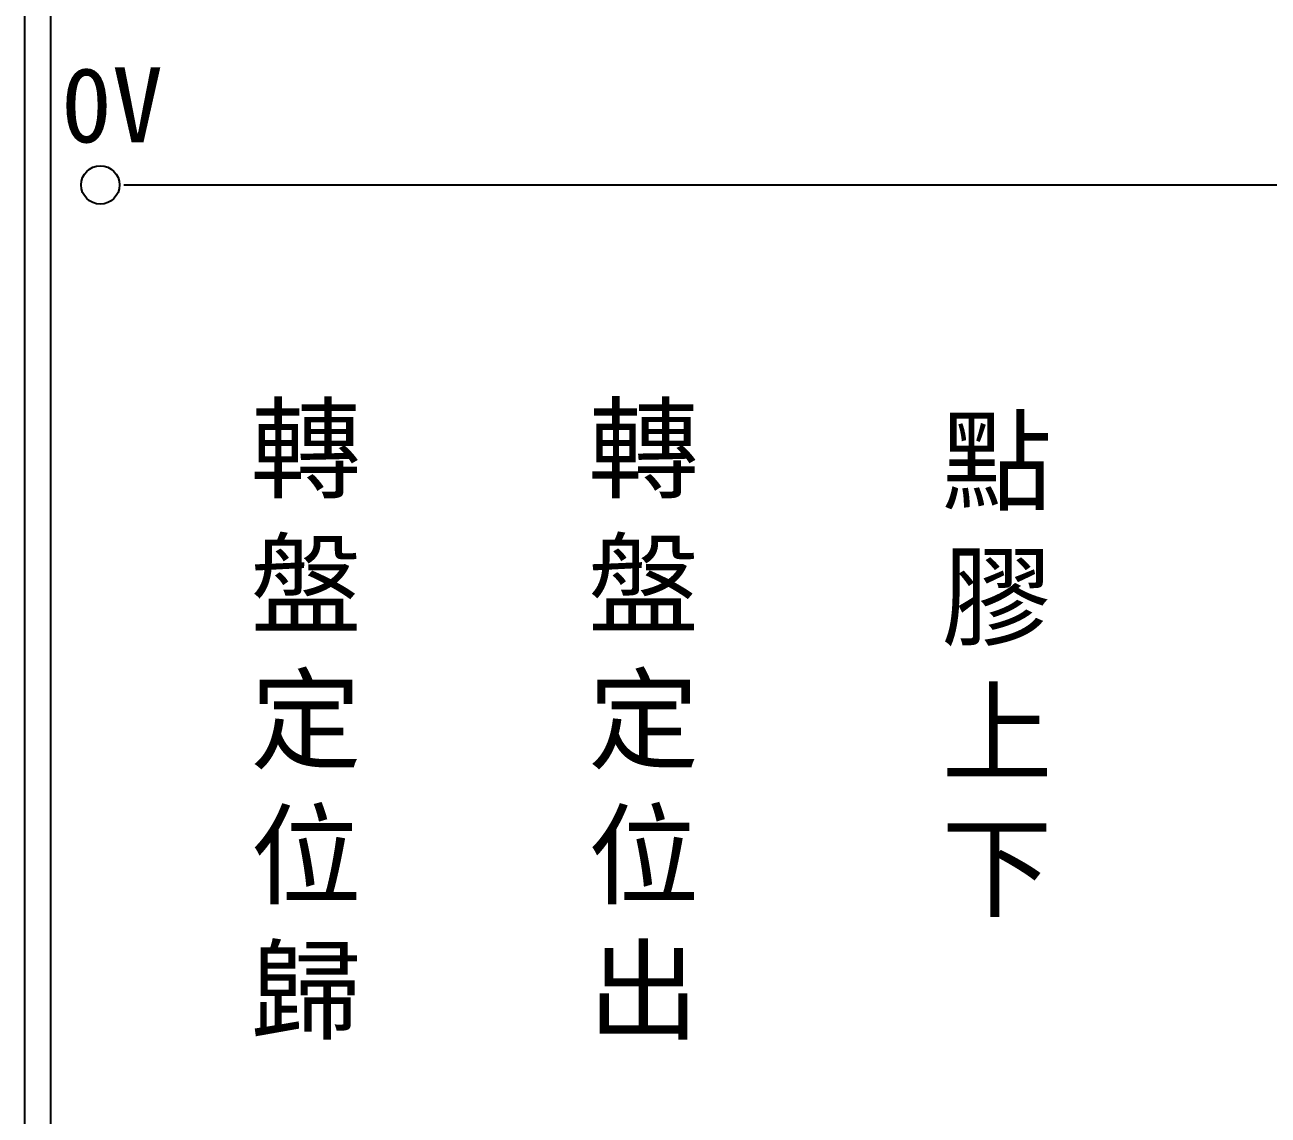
# Model space of a CAD drawing. Extents: x 926 to 1213, y 3 to 207.
# Drawn here: x 925.7 to 985.4, y 55.3 to 107.6 of the extents above; entities that cross this region are included whole.
import ezdxf

# ---------------------------------------------------------------- set-up
doc = ezdxf.new("R2010")
doc.units = 0
doc.layers.add('圖框層', color=7, linetype='CONTINUOUS')
doc.layers.add('標尺寸層', color=3, linetype='CONTINUOUS')
doc.styles.add('CNS', font='romanc.shx', dxfattribs={"bigfont": 'chineset.shx'})
doc.styles.add('STSL', font='kaiu.ttf')

msp = doc.modelspace()

# ---------------------------------------------------------------- linework, layer by layer
at = {"layer": '圖框層', "color": 7}
for p, q in [((925.742, 3), (925.742, 206.969)), ((926.992, 4.25), (926.992, 205.719))]:
    msp.add_line(p, q, dxfattribs=at)
at = {"layer": '標尺寸層', "color": 7}
msp.add_line((930.49, 99.958), (1208.361, 99.958), dxfattribs=at)
msp.add_circle((929.363, 99.958), 0.92, dxfattribs=at)

# ---------------------------------------------------------------- texts
at = {"layer": '圖框層', "color": 4, "style": 'STSL'}
msp.add_text('0V', height=3.6, dxfattribs=at).set_placement((927.474, 102))
at = {"layer": '標尺寸層', "color": 7, "char_height": 3.9, "attachment_point": 5, "style": 'CNS'}
for s, insert, width in [('{\\fDFKai-SB|b0|i0|c136|p65;轉盤定位歸}', (939.228, 74.094), 2.84806), ('{\\fDFKai-SB|b0|i0|c136|p65;轉盤定位出}', (955.425, 74.094), 2.84806), ('{\\fDFKai-SB|b0|i0|c136|p65;點膠上下}', (972.379, 76.739), 4.96081)]:
    msp.add_mtext(s, dxfattribs=dict(at, insert=insert, width=width))

doc.saveas('drawing.dxf')
